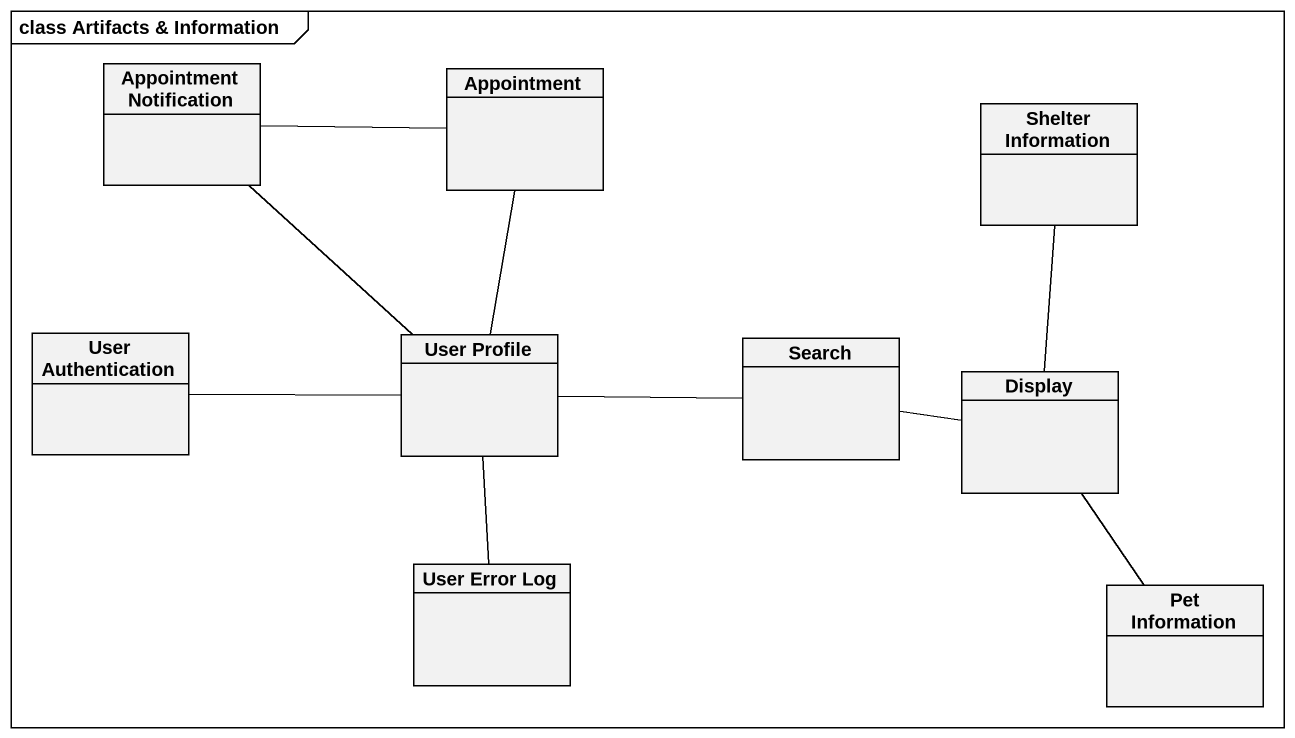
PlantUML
@startuml
mainframe class Artifacts & Information
hide circle
hide empty members
class "Appointment Notification" as Appointment_Notification
class Appointment
class "Shelter Information" as Shelter_Information
class "User Authentication" as User_Authentication
class "User Profile" as User_Profile
class Search
class Display
class "User Error Log" as User_Error_Log
class "Pet Information" as Pet_Information
Appointment_Notification -right- Appointment
Appointment_Notification -- User_Profile
Appointment -- User_Profile
Shelter_Information -- Display
User_Authentication -right- User_Profile
User_Profile -- User_Error_Log
Search -left- User_Profile
Display -left- Search
Display -- Pet_Information
@enduml
